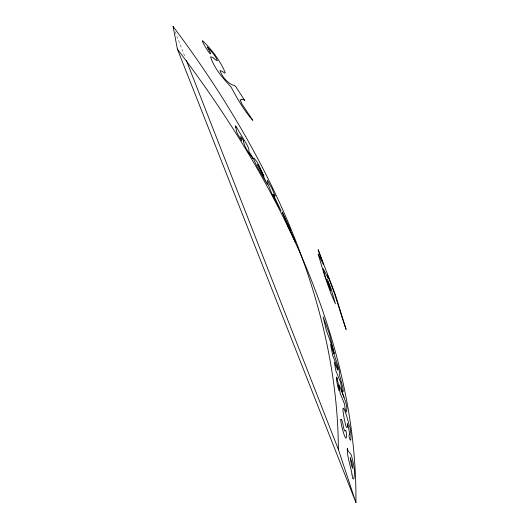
<?xml version="1.0" encoding="UTF-8"?>
<svg xmlns="http://www.w3.org/2000/svg" width="529" height="529" viewBox="0 0 529 529"><rect width="100%" height="100%" fill="white"/><g stroke="black" fill="none" stroke-linecap="round" stroke-linejoin="round"><path stroke-width="0.4" stroke-dasharray="2.65 1.98" d="M175.185 31.833L185.104 57.211"/><path stroke-width="0.79" d="M336.517 379.511L337.588 385.925L339.109 390.825L338.15 382.989L336.589 377.157L336.523 379.518M341.595 390.607L339.102 384.854L340.134 393.08L344.604 404.235L345.093 408.785L346.316 412.131C348.446 405.3 343.354 397.325 341.595 390.607L344.075 397.272M177.387 49.085L355.918 502.55L338.368 449.412A1529.233 810.507 18.3 0 0 173.082 26.45L177.387 49.085A1875.464 906.349 17.4 0 1 355.918 502.55M173.082 26.45L173.684 27.991M186.301 60.286L338.368 449.412M336.616 377.217L337.29 379.035M350.304 457.797L351.468 465.474L352.777 468.515L352.023 462.71L350.304 457.797M334.262 353.59L331.432 344.214L326.201 329.911L323.107 316.752L329.388 333.911L334.262 353.59M352.043 474.817L352.704 478.137L353.035 478.785L353.762 478.871C355.581 471.59 353.491 463.926 351.798 456.772C351.527 453.108 347.447 452.143 347.328 448.281C346.786 456.606 350.886 466.201 352.043 474.817M340.874 419.53C339.876 421.097 347.017 448.539 346.475 433.727C345.602 426.929 345.371 432.993 344.379 430.315C342.898 426.81 343.361 422.638 341.377 419.378L340.874 419.53M337.839 369.235L337.767 370.042L334.308 362.16L335.928 370.902L340.597 382.322L341.76 389.02L343.202 391.824L343.004 388.491L339.651 375.352L339.671 372.919L338.5 367.582L330.519 343.956L332.748 355.746L337.317 366.789L337.839 369.235M349.517 434.633L348.942 435.764C351.964 449.67 351.183 426.863 349.233 425.819C349.438 425.435 342.481 400.103 342.984 410.775C343.671 415.477 344.313 420.211 345.635 424.787C345.854 426.143 347.084 429.488 347.573 426.321C346.211 417.09 350.145 433.621 349.517 434.633M235.782 127.403L236.952 132.825L241.773 140.873L240.688 136.575L243.724 140.873L243.347 140.654C244.411 147.472 249.053 153.357 253.067 158.766L252.141 156.485L248.947 151.697L248.782 148.609L246.983 144.867L235.643 125.803L235.782 127.403M318.22 254.125L324.31 274.723L330.823 293.185L335.412 303.844L330.916 288.193L327.451 279.352L330.737 290.639L325.381 277.229L323.159 268.646L328.324 278.466L327.391 275.087C335.128 292.682 339.73 311.535 346.151 329.507L335.207 294.217L318.108 249.668L323.417 264.507L318.22 254.125M241.33 99.28L241.277 99.875L240.08 99.842L241.885 104.001L252.802 120.328C243.882 110.382 237.21 98.5 230.922 86.763C222.702 78.166 214.192 68.201 210.549 56.881L212.612 57.297L215.462 59.797L217.406 60.749C215.363 55.413 211.137 51.049 207.256 46.975C216.956 64.128 202.349 44.449 202.554 40.713C211.812 49.686 220.157 60.617 225.228 72.572L224.759 73.174L222.193 71.316L219.978 70.549C222.087 76.745 226.855 82.028 232.581 85.083L234.049 85.222L235.669 86.458L244.848 100.629L243.631 99.472L241.33 99.28M257.841 165.121L267.383 184.396L257.008 166.456L254.297 160.657L253.576 158.316L253.9 157.973L256.929 161.821L259.091 165.637L263.938 176.23L257.848 164.407L257.841 165.121M275.1 195.928L274.723 196.094L273.109 194.282L280.998 210.707L271.708 193.356L267.839 183.755L267.297 180.184L271.979 188.476L275.1 195.928M282.235 212.096L288.384 227.139L295.38 241.945L287.597 224.508L290.805 230.981L288.45 225.235L282.235 212.096"/></g></svg>
